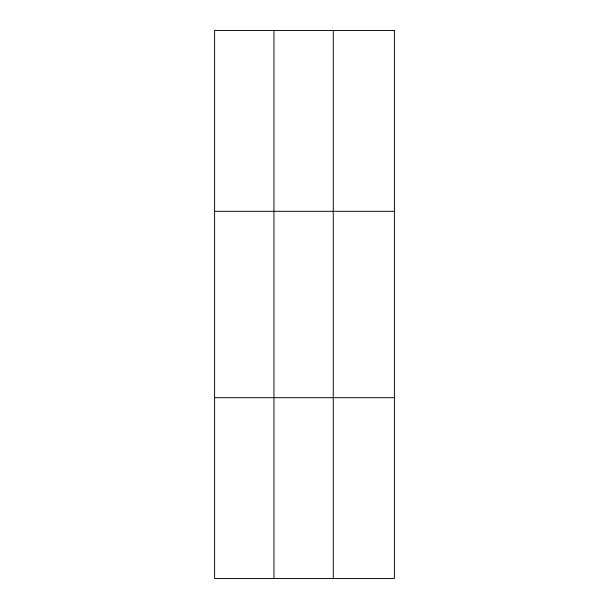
<?xml version="1.0" encoding="UTF-8"?>
<svg xmlns="http://www.w3.org/2000/svg" width="609" height="609" viewBox="0 0 609 609"><rect width="100%" height="100%" fill="white"/><g stroke="black" fill="none" stroke-linecap="round" stroke-linejoin="round"><path stroke-width="0.91" d="M273.936 30.45L273.936 578.55M333.268 30.45L333.268 578.55M214.604 211.323L394.396 211.323M214.604 397.677L394.396 397.677M394.396 30.45L394.396 578.55L214.604 578.55L214.604 30.45L394.396 30.45"/></g></svg>
